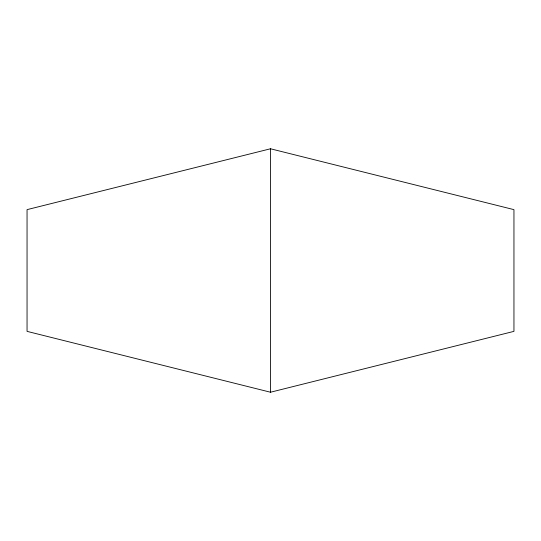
<?xml version="1.0" encoding="UTF-8"?>
<svg xmlns="http://www.w3.org/2000/svg" width="541" height="541" viewBox="0 0 541 541"><rect width="100%" height="100%" fill="white"/><g stroke="black" fill="none" stroke-linecap="round" stroke-linejoin="round"><path stroke-width="0.81" d="M270.5 148.775L27.05 209.638L27.05 331.363L270.5 392.225L513.95 331.363L513.95 209.638L270.5 148.775L270.5 392.225"/></g></svg>
